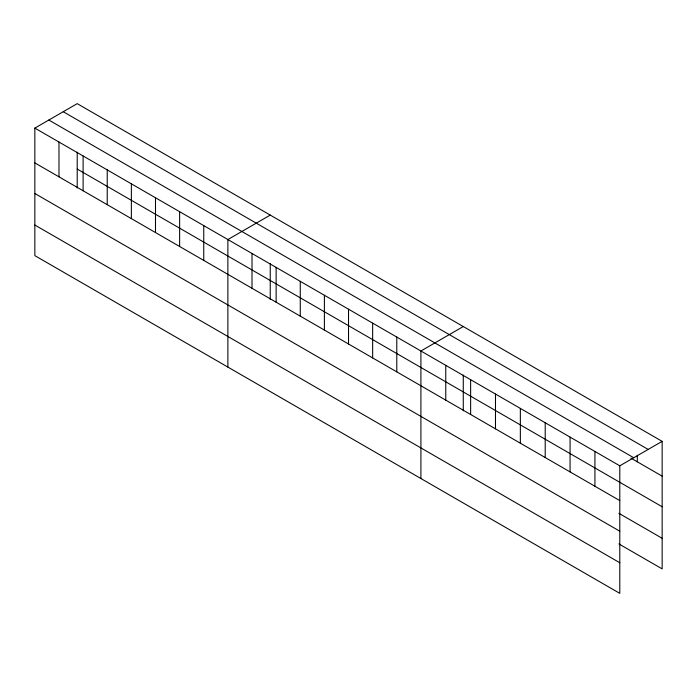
<?xml version="1.0" encoding="UTF-8"?>
<svg xmlns="http://www.w3.org/2000/svg" width="697" height="697" viewBox="0 0 697 697"><rect width="100%" height="100%" fill="white"/><g stroke="black" fill="none" stroke-linecap="round" stroke-linejoin="round"><path stroke-width="1.05" d="M34.85 128.109L619.79 465.814L619.79 593.356L34.85 255.642L34.85 128.109L77.21 103.644L662.15 441.358L662.15 568.891L618.875 543.913M270.244 215.094L227.875 239.55L227.875 367.084M463.27 326.536L420.91 350.992L420.91 478.534M619.79 465.814L662.15 441.358M63.235 111.72L648.166 449.426M48.834 120.032L633.765 457.746M630.846 458.077L662.15 476.147M77.21 169.049L662.15 506.754M34.85 162.898L619.79 500.603M618.875 513.306L662.15 538.293M34.85 193.505L619.79 531.21M34.85 225.035L619.79 562.749M637.293 455.272L637.293 461.797M594.924 451.464L594.924 486.253M570.068 437.106L570.068 471.904M545.211 422.757L545.211 457.546M520.345 408.407L520.345 443.196M495.489 394.049L495.489 428.847M470.632 379.699L470.632 414.488M463.27 375.047L463.27 410.855M445.766 365.35L445.766 400.139M396.785 337.06L396.785 371.858M372.651 323.129L372.651 357.927M348.526 309.207L348.526 343.996M324.393 295.275L324.393 330.064M300.268 281.344L300.268 316.133M276.134 267.413L276.134 302.202M270.244 263.605L270.244 299.405M252.009 253.481L252.009 288.27M203.751 225.619L203.751 260.408M179.626 211.688L179.626 246.477M155.492 197.756L155.492 232.545M131.367 183.825L131.367 218.614M107.233 169.894L107.233 204.691M83.109 155.962L83.109 190.76M77.21 152.155L77.21 187.963M58.975 142.031L58.975 176.829"/></g></svg>
